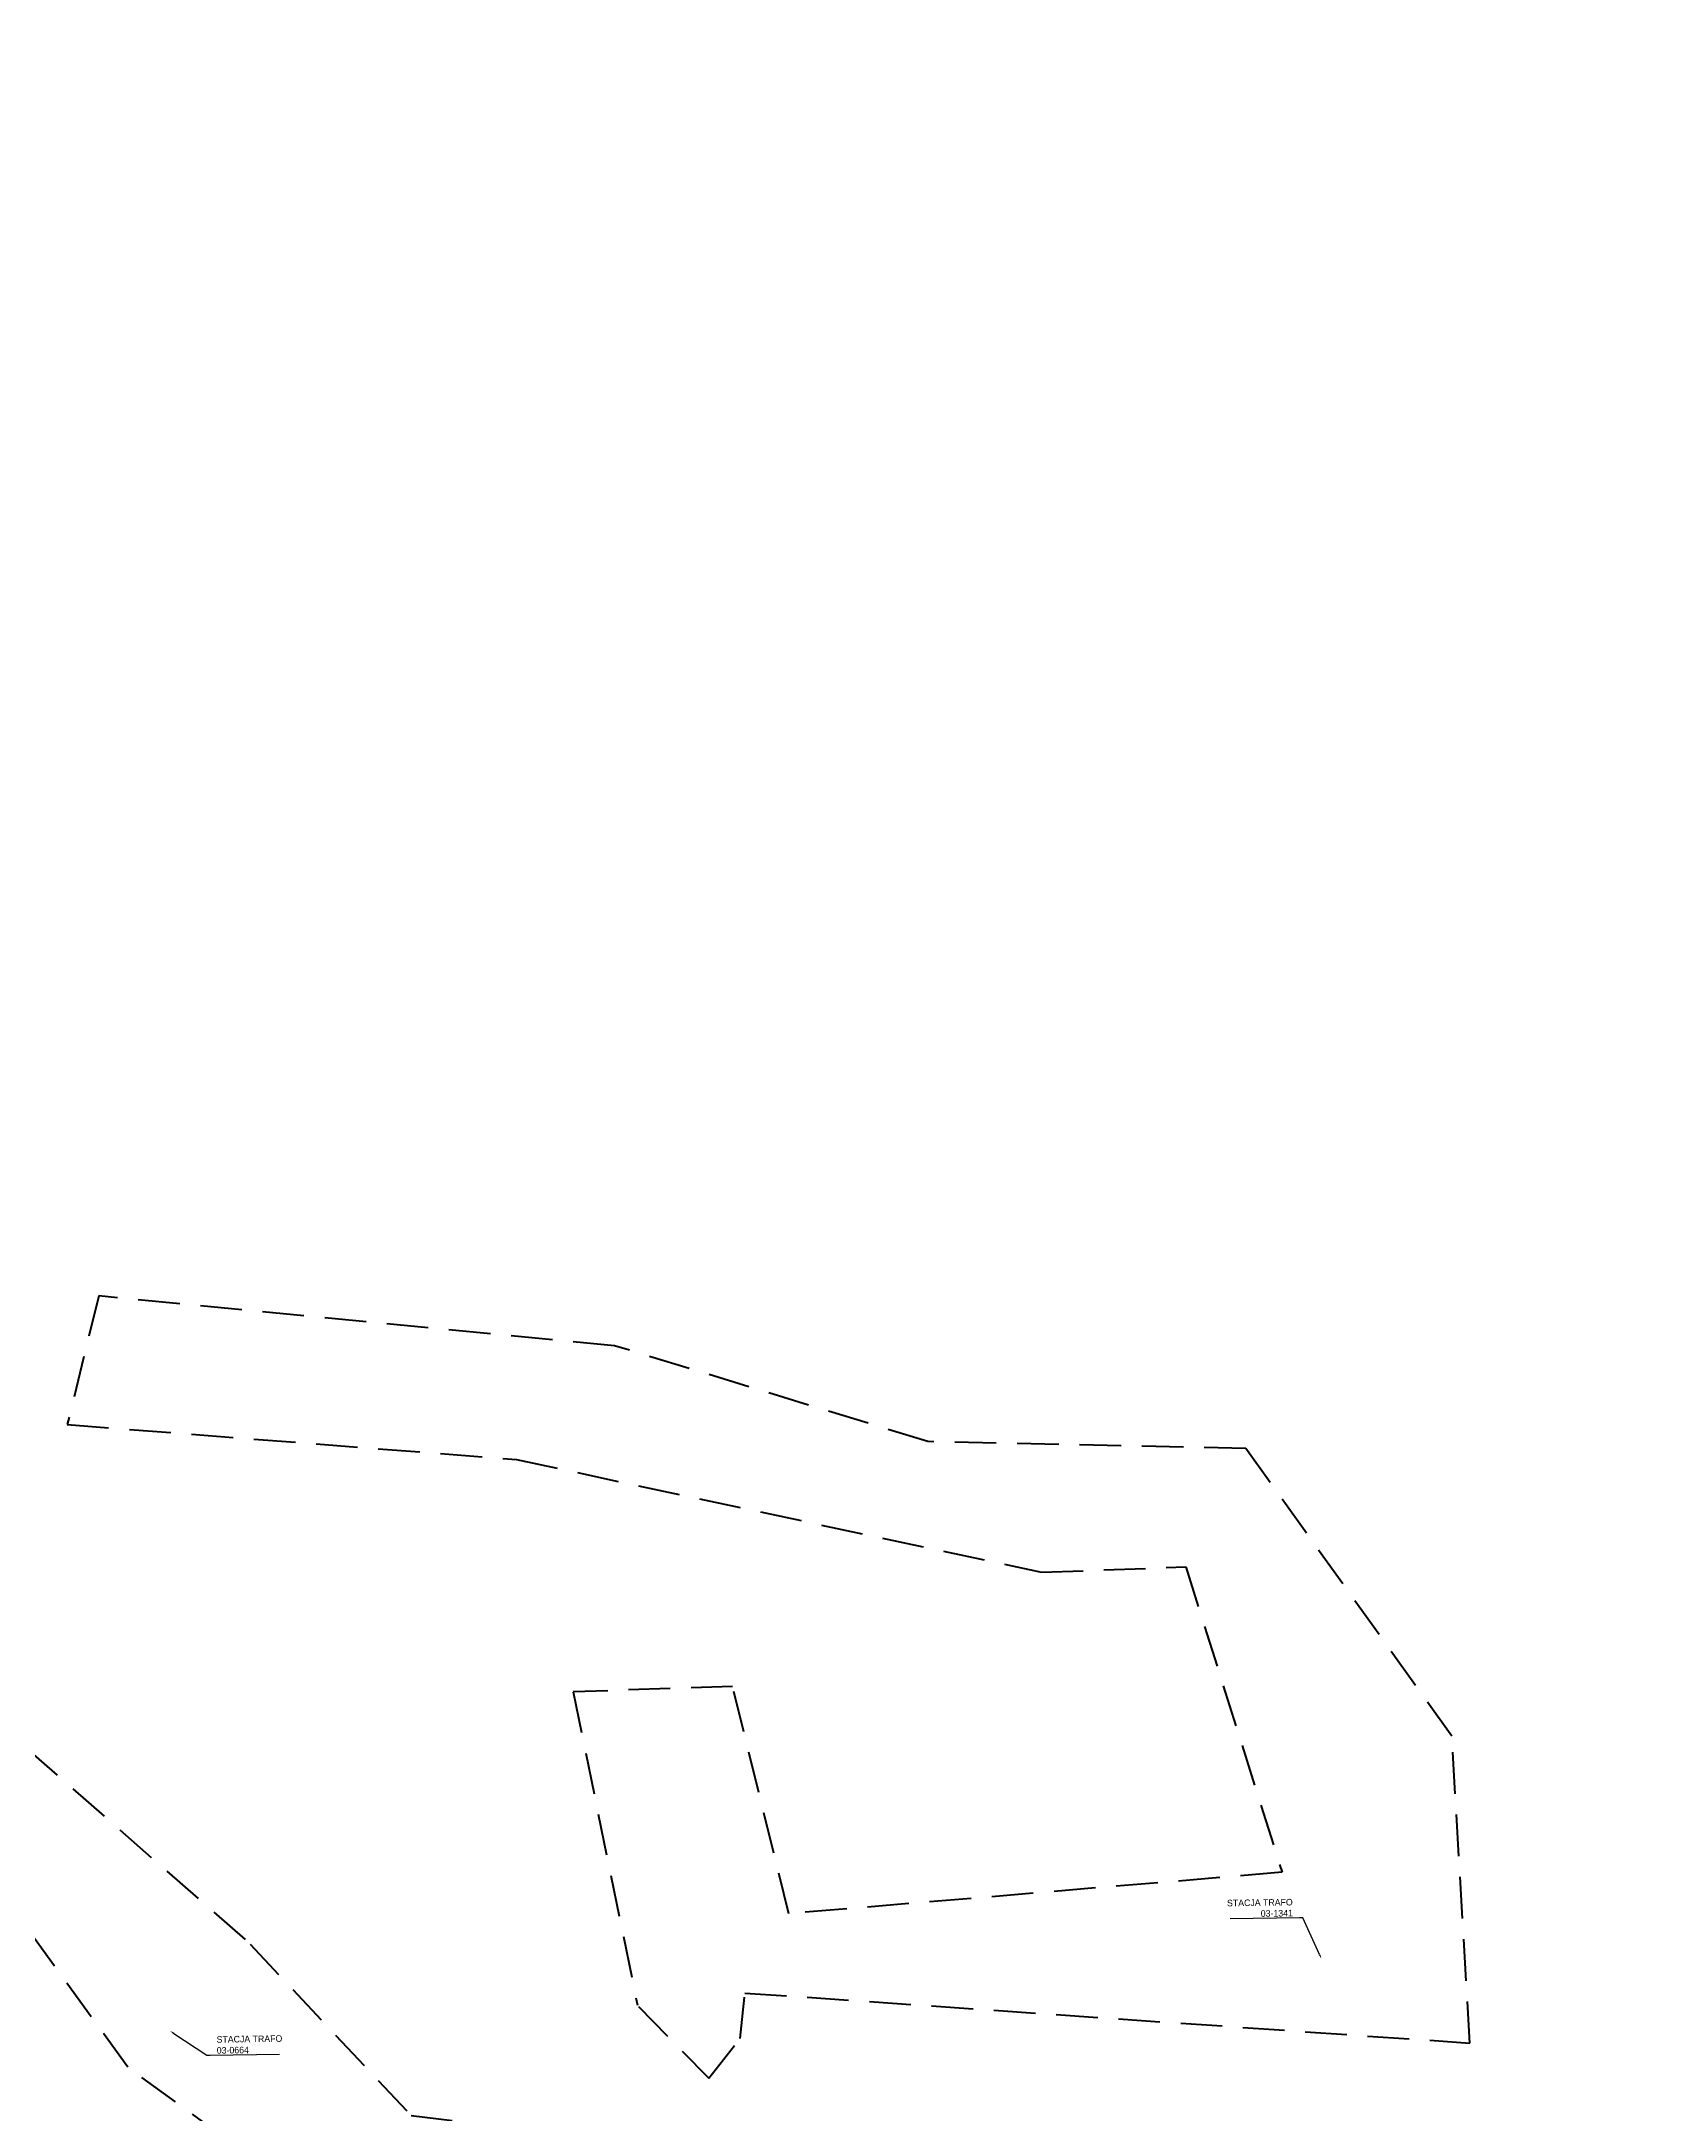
# Model space of a CAD drawing. Header units: metres. Extents: x 7523184 to 829536834, y 5784888 to 575610303.
# Drawn here: x 7525096 to 7525591, y 5787835 to 5788467 of the extents above; entities that cross this region are included whole.
import ezdxf
from ezdxf import colors
from ezdxf.entities.mleader import LeaderData, LeaderLine
from ezdxf.math import Vec2, Vec3

# ---------------------------------------------------------------- set-up
doc = ezdxf.new("R2010")
doc.units = ezdxf.units.M
doc.header["$MEASUREMENT"] = 0
doc.linetypes.add('DASHED', pattern=[19.05, 12.7, -6.35])
doc.layers.get('0').update_dxf_attribs({"lineweight": 18})
doc.layers.add('!trafo', color=6, linetype='DASHED', lineweight=50)
doc.layers.add('_mm trafo', color=3, linetype='Continuous', plot=False)
doc.styles.get("Standard").update_dxf_attribs({"font": ''})
doc.styles.get('Standard').set_extended_font_data('Lato Light')
picture_1 = doc.add_image_def('image1.png', size_in_pixel=(5547, 3763))

msp = doc.modelspace()

# ---------------------------------------------------------------- linework, layer by layer
at = {"layer": '!trafo'}
msp.add_lwpolyline([(7524845.19063, 5788091.56041), (7524874.27175, 5788123.0086), (7525033.76147, 5787996.85139), (7525159.49675, 5787886.72754), (7525208.62549, 5787834.41889), (7525293.32232, 5787823.93932), (7525387.20185, 5787802.8428), (7525385.3559, 5787789.65747), (7525236.88912, 5787801.52426), (7525318.42718, 5787717.74469), (7525411.67382, 5787704.24292), (7525408.7203, 5787674.70779), (7525355.13513, 5787681.45867), (7525458.93003, 5787574.71026), (7525434.87999, 5787549.39444), (7525213.72909, 5787782.4385), (7525122.22292, 5787849.15626), (7525091.89667, 5787890.82189), (7525078.97505, 5787913.50066), (7524912.84164, 5788041.88218), (7524881.03204, 5788001.66693), (7524854.00212, 5788015.01708), (7524888.11915, 5788059.84719)], close=True, dxfattribs=at)
msp.add_lwpolyline([(7525278.03668, 5787867.70074), (7525299.48376, 5787845.81104), (7525309.07821, 5787857.88981), (7525310.52035, 5787871.79621), (7525531.80393, 5787856.50988), (7525526.31883, 5787950.17845), (7525463.45119, 5788037.93999), (7525366.40719, 5788040.04964), (7525270.76082, 5788069.30695), (7525113.38075, 5788084.49644), (7525103.67635, 5788045.25691), (7525240.80375, 5788034.5768), (7525401.0807, 5788000.17549), (7525445.0825, 5788001.80551), (7525474.4966, 5787908.61658), (7525323.978, 5787895.998), (7525306.77759, 5787965.33038), (7525258.1567, 5787963.68222), (7525277.7163, 5787868.08241)], dxfattribs=at)

# ---------------------------------------------------------------- pictures from other files: only their frames are drawn
image = msp.add_image(picture_1, insert=(7523184.3053, 5784887.6493), size_in_units=(6912.7579, 4689.50928))
image.dxf.flags = 7

# ---------------------------------------------------------------- next in the draw order: leaders
at = {"layer": '_mm trafo', "color": 3}
ml = msp.add_multileader_mtext('Standard', dxfattribs=at)
ml.set_content('STACJA TRAFO\\P03-1341', color=3)
ml.set_leader_properties()
ml.build(insert=Vec2(0, 0))
ml.multileader.update_dxf_attribs({"has_text_frame": 1, "text_left_attachment_type": 5, "text_right_attachment_type": 5, "dogleg_length": 1, "arrow_head_size": 1.5})
ctx = ml.context
ctx.base_point, ctx.char_height, ctx.arrow_head_size, ctx.plane_origin, ctx.plane_x_axis, ctx.plane_y_axis = Vec3(7525455.10914, 5787894.37083), 2, 1.5, Vec3(7525489.77131, 5787851.36453), Vec3(0.999891497, 0.014730754), Vec3(-0.014730754, 0.999891497)
ctx.left_attachment, ctx.right_attachment, ctx.text_align_type, ctx.attachment_type = 5, 5, 2, 2
notes = []
notes.append((ctx, [(0, (1, 1, 0), (7525480.81167, 5787894.74949), (-0.999891497, -0.014730754), 1, [(0, [(7525486.53411, 5787882.17254)], 0, [])])]))
ctx.mtext.insert, ctx.mtext.text_direction, ctx.mtext.rotation, ctx.mtext.alignment, ctx.mtext.flow_direction = Vec3(7525477.72627, 5787900.52422), Vec3(0.999891497, 0.014730754), 0.014731286, 3, 5
ctx.mtext.has_bg_fill, ctx.mtext.bg_color, ctx.mtext.bg_scale_factor, ctx.mtext.bg_transparency, ctx.mtext.use_window_bg_color = 1, -1073741824, 1, 0, 1
ml = msp.add_multileader_mtext('Standard', dxfattribs=at)
ml.set_content('STACJA TRAFO\\P03-0664', color=3)
ml.set_leader_properties()
ml.build(insert=Vec2(0, 0))
ml.multileader.update_dxf_attribs({"has_text_frame": 1, "text_left_attachment_type": 5, "text_right_attachment_type": 5, "dogleg_length": 1, "arrow_head_size": 1.5})
ctx = ml.context
ctx.base_point, ctx.char_height, ctx.arrow_head_size, ctx.plane_origin, ctx.plane_x_axis, ctx.plane_y_axis = Vec3(7525147.35121, 5787852.81363), 2, 1.5, Vec3(7525138.21819, 5787829.47741), Vec3(0.999891497, 0.014730754), Vec3(-0.014730754, 0.999891497)
ctx.left_attachment, ctx.right_attachment, ctx.attachment_type = 5, 5, 2
notes.append((ctx, [(0, (1, 1, 0), (7525146.35132, 5787852.7989), (0.999891497, 0.014730754), 1, [(0, [(7525134.98098, 5787860.28541)], 0, [])])]))
ctx.mtext.insert, ctx.mtext.text_direction, ctx.mtext.rotation, ctx.mtext.flow_direction = Vec3(7525149.26587, 5787858.62102), Vec3(0.999891497, 0.014730754), 0.014731286, 5
ctx.mtext.has_bg_fill, ctx.mtext.bg_color, ctx.mtext.bg_scale_factor, ctx.mtext.bg_transparency, ctx.mtext.use_window_bg_color = 1, -1073741824, 1, 0, 1
for ctx, leaders in notes:
    for number, flags, end, landing, length, lines in leaders:
        leader = LeaderData()
        leader.index, (leader.has_last_leader_line, leader.has_dogleg_vector, leader.attachment_direction) = number, flags
        leader.last_leader_point, leader.dogleg_vector, leader.dogleg_length = Vec3(end), Vec3(landing), length
        for number, points, colour, breaks in lines:
            line = LeaderLine()
            line.index, line.vertices, line.color, line.breaks = number, Vec3.list(points), colors.encode_raw_color(colour), breaks
            leader.lines.append(line)
        ctx.leaders.append(leader)

doc.saveas('drawing.dxf')
